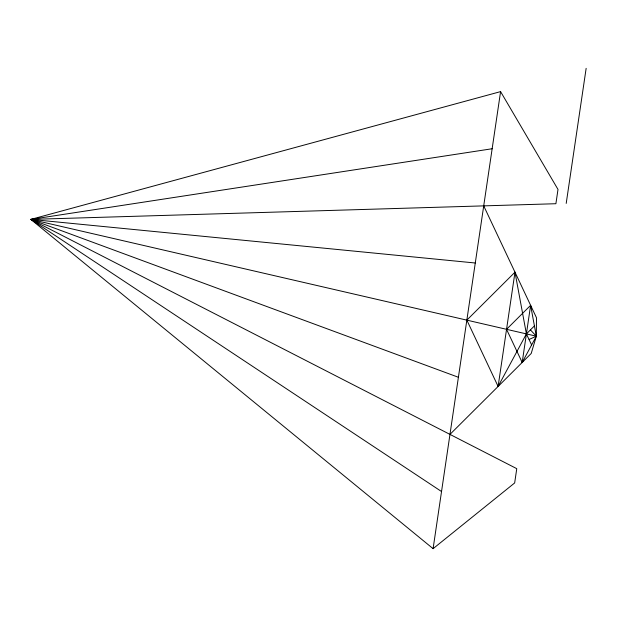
<?xml version="1.0" encoding="UTF-8"?>
<svg xmlns="http://www.w3.org/2000/svg" width="617" height="617" viewBox="0 0 617 617"><rect width="100%" height="100%" fill="white"/><g stroke="black" fill="none" stroke-linecap="round" stroke-linejoin="round"><path stroke-width="0.93" d="M449.97 434.399L531.214 353.472L536.327 336.196L536.489 317.77L483.713 205.877M433.095 548.66L500.588 91.617L30.85 219.397L433.095 548.66L514.663 482.949L516.768 468.665L30.85 219.397L492.15 148.743M498.112 386.443L514.987 272.182L466.845 320.138L498.112 386.443L526.401 333.897L534.43 325.907M522.183 362.464L530.62 305.338L506.549 329.316L522.183 362.464L536.327 336.196L530.62 305.338M566.205 203.409L586.15 68.34M529.131 339.45L536.327 336.196L530.419 329.902M441.533 491.533L30.85 219.397L555.894 203.718L557.999 189.434L500.588 91.617M458.408 377.272L30.85 219.397L475.275 263.004M30.85 219.397L536.327 336.196M531.615 344.949L526.401 333.897L514.987 272.182"/></g></svg>
